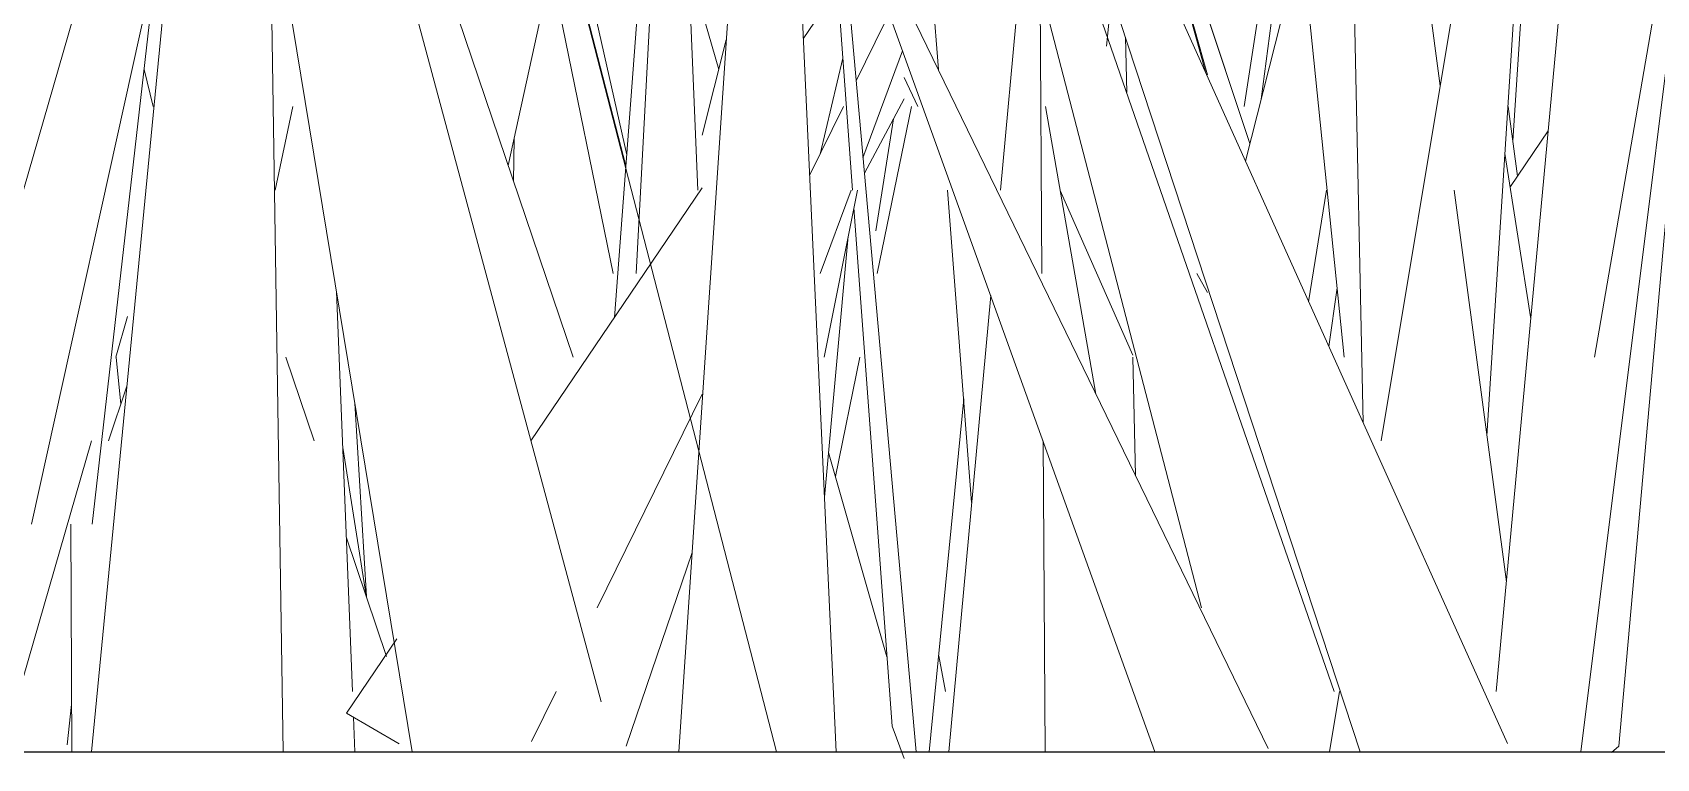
# Model space of a CAD drawing. Header units: millimetres. Extents: x -9575 to 27274, y -4387 to 11354.
# Drawn here: x -5454.6 to -5400.9, y 3047.8 to 3071.8 of the extents above; entities that cross this region are included whole.
import ezdxf

# ---------------------------------------------------------------- set-up
doc = ezdxf.new("R2010")
doc.units = ezdxf.units.MM
doc.layers.add('G-IMPT', color=8, linetype='Continuous', lineweight=9)

# ---------------------------------------------------------------- blocks, each defined once
blk = doc.blocks.new('Grass Array - 25_dwg-V51-North')
at = {"layer": 'G-IMPT'}
for p, q in [((-5406.221, 3049.993), (-5400.875, 3107.545)), ((-5447.174, 3104.409), (-5452.632, 3048)), ((-5446.299, 3048), (-5447.174, 3104.409)), ((-5435.358, 3062.339), (-5432.499, 3100.199)), ((-5429.547, 3094.503), (-5427.488, 3066.547)), ((-5425.392, 3048), (-5429.547, 3094.503)), ((-5410.615, 3058.859), (-5411.372, 3094.641)), ((-5446.299, 3048), (-5447.019, 3094.393)), ((-5438.866, 3067.357), (-5433.022, 3094.136)), ((-5430.158, 3094.136), (-5433.225, 3048)), ((-5410.025, 3058.27), (-5404.383, 3092.185)), ((-5446.969, 3091.173), (-5435.797, 3049.651)), ((-5410.723, 3048), (-5424.242, 3089.156)), ((-5398.109, 3089.289), (-5402.975, 3061.029)), ((-5459.165, 3051.746), (-5448.799, 3087.613)), ((-5434.641, 3063.788), (-5433.418, 3086.704)), ((-5428.032, 3048), (-5429.782, 3085.978)), ((-5410.266, 3086.371), (-5408.075, 3069.987)), ((-5439.627, 3085.254), (-5430, 3048)), ((-5404.885, 3084.304), (-5406.531, 3058.434)), ((-5411.252, 3061.029), (-5413.556, 3083.777)), ((-5405.677, 3068.177), (-5404.7, 3083.1)), ((-5403.428, 3048), (-5399.067, 3082.995)), ((-5420.994, 3081.935), (-5405.85, 3048.266)), ((-5436.725, 3061.029), (-5443.259, 3080.341)), ((-5422.606, 3066.547), (-5421.34, 3080.323)), ((-5433.135, 3079.679), (-5432.605, 3066.547)), ((-5417.499, 3048), (-5428.374, 3078.192)), ((-5449.8, 3077.274), (-5454.617, 3055.511)), ((-5411.574, 3049.993), (-5421.139, 3077.582)), ((-5425.392, 3048), (-5427.996, 3077.145)), ((-5399.614, 3076.848), (-5402.167, 3048.184)), ((-5442.037, 3048), (-5446.743, 3076.575)), ((-5436.895, 3076.388), (-5434.952, 3067.714)), ((-5414.358, 3068.088), (-5417.065, 3076.191)), ((-5414.358, 3068.088), (-5416.72, 3075.157)), ((-5436.93, 3074.823), (-5434.984, 3067.295)), ((-5434.979, 3067.354), (-5436.916, 3074.823)), ((-5414.505, 3067.507), (-5412.653, 3074.823)), ((-5450.476, 3074.219), (-5452.611, 3055.511)), ((-5421.301, 3074.517), (-5421.232, 3063.788)), ((-5415.764, 3070.355), (-5416.929, 3074.491)), ((-5415.829, 3070.453), (-5416.928, 3074.481)), ((-5414.547, 3069.306), (-5413.78, 3074.286)), ((-5437.454, 3073.825), (-5435.4, 3063.788)), ((-5431.91, 3070.532), (-5432.781, 3073.573)), ((-5424.903, 3073.757), (-5424.654, 3070.534)), ((-5429.12, 3071.544), (-5427.98, 3073.227)), ((-5421.293, 3073.273), (-5415.962, 3052.752)), ((-5425.793, 3072.879), (-5413.761, 3048.103)), ((-5427.372, 3070.157), (-5426.434, 3072.065)), ((-5419.104, 3071.304), (-5419.022, 3072.065)), ((-5413.657, 3072.065), (-5413.988, 3069.55)), ((-5431.662, 3071.516), (-5432.459, 3068.358)), ((-5418.474, 3071.595), (-5418.432, 3069.773)), ((-5427.809, 3070.911), (-5428.562, 3067.736)), ((-5425.836, 3071.148), (-5427.145, 3067.613)), ((-5450.593, 3069.306), (-5450.897, 3070.528)), ((-5425.78, 3070.271), (-5425.334, 3069.306)), ((-5445.978, 3069.306), (-5446.569, 3066.547)), ((-5428.909, 3067.031), (-5427.79, 3069.306)), ((-5425.78, 3069.565), (-5427.099, 3067.107)), ((-5426.678, 3063.788), (-5425.541, 3069.306)), ((-5419.448, 3059.813), (-5421.113, 3069.306)), ((-5405.518, 3067.012), (-5405.83, 3069.306)), ((-5405.518, 3067.012), (-5405.83, 3069.306)), ((-5426.715, 3065.204), (-5426.136, 3068.902)), ((-5438.689, 3066.835), (-5438.67, 3068.256)), ((-5405.75, 3066.672), (-5404.502, 3068.503)), ((-5405.078, 3062.295), (-5405.938, 3067.752)), ((-5438.115, 3058.27), (-5432.459, 3066.618)), ((-5427.54, 3066.547), (-5428.561, 3063.788)), ((-5428.429, 3061.029), (-5427.326, 3066.547)), ((-5424.348, 3066.547), (-5423.554, 3056.232)), ((-5420.628, 3066.538), (-5418.232, 3061.092)), ((-5411.835, 3066.547), (-5412.426, 3062.853)), ((-5407.615, 3066.547), (-5405.885, 3053.608)), ((-5427.444, 3065.957), (-5426.184, 3048.844)), ((-5428.419, 3056.408), (-5427.629, 3065.032)), ((-5415.764, 3063.164), (-5416.119, 3063.788)), ((-5411.483, 3063.316), (-5411.749, 3061.38)), ((-5444.013, 3049.993), (-5444.541, 3063.202)), ((-5444.013, 3049.993), (-5444.541, 3063.202)), ((-5424.31, 3048), (-5422.926, 3063.066)), ((-5451.445, 3062.376), (-5451.835, 3061.029)), ((-5451.819, 3061.029), (-5451.665, 3059.479)), ((-5446.209, 3061.029), (-5445.282, 3058.27)), ((-5428.058, 3057.087), (-5427.246, 3061.029)), ((-5418.23, 3061.029), (-5418.14, 3057.12)), ((-5452.075, 3058.27), (-5451.464, 3060.072)), ((-5435.928, 3052.752), (-5432.459, 3059.809)), ((-5424.953, 3048), (-5423.817, 3059.655)), ((-5443.934, 3059.516), (-5443.552, 3053.12)), ((-5452.632, 3058.27), (-5455.6, 3048)), ((-5444.335, 3058.05), (-5443.564, 3053.156)), ((-5421.196, 3058.262), (-5421.129, 3048)), ((-5426.352, 3051.132), (-5428.285, 3057.877)), ((-5453.284, 3048), (-5453.318, 3055.511)), ((-5453.284, 3048), (-5453.318, 3055.511)), ((-5444.217, 3055.099), (-5442.887, 3051.139)), ((-5434.969, 3048.186), (-5432.788, 3054.574)), ((-5444.209, 3049.276), (-5442.549, 3051.727)), ((-5424.413, 3049.993), (-5424.644, 3051.17)), ((-5438.096, 3048.341), (-5437.284, 3049.993)), ((-5411.733, 3048), (-5411.401, 3049.993)), ((-5453.291, 3049.558), (-5453.443, 3048.227)), ((-5444.209, 3049.276), (-5442.473, 3048.262)), ((-5443.933, 3048), (-5443.979, 3049.142)), ((-5443.933, 3048), (-5443.979, 3049.142)), ((-5425.78, 3047.774), (-5426.184, 3048.844)), ((-5402.412, 3047.977), (-5402.167, 3048.184))]:
    blk.add_line(p, q, dxfattribs=at)
blk = doc.blocks.new('Grass Array - Grass Array-V52-North')
blk.add_blockref('Grass Array - 25_dwg-V51-North', (0, 0))

msp = doc.modelspace()

# ---------------------------------------------------------------- linework, layer by layer
msp.add_line((-5839.745, 3048), (-5040.568, 3048))

# ---------------------------------------------------------------- block references
msp.add_blockref('Grass Array - Grass Array-V52-North', (0, 0))

doc.saveas('drawing.dxf')
